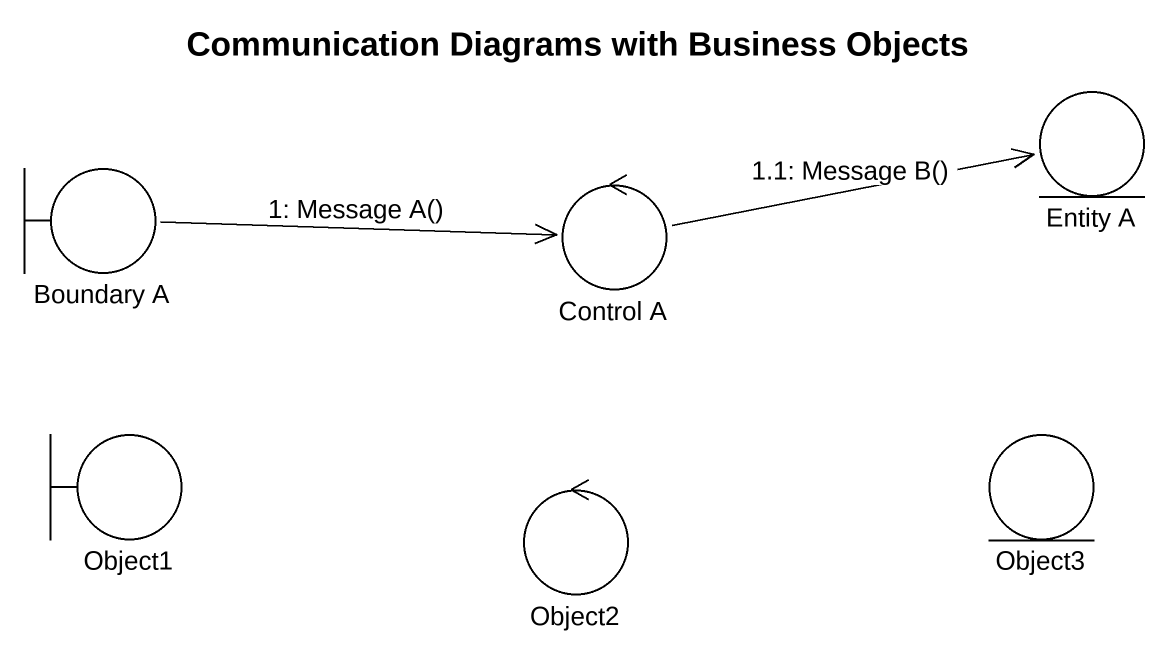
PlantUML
@startuml
title Communication Diagrams with Business Objects
entity "Entity A" as Entity_A
boundary "Boundary A" as Boundary_A
control "Control A" as Control_A
boundary Object1
entity Object3
control Object2
Boundary_A -right-> Control_A : 1: Message A()
Control_A -right-> Entity_A : 1.1: Message B()
@enduml
